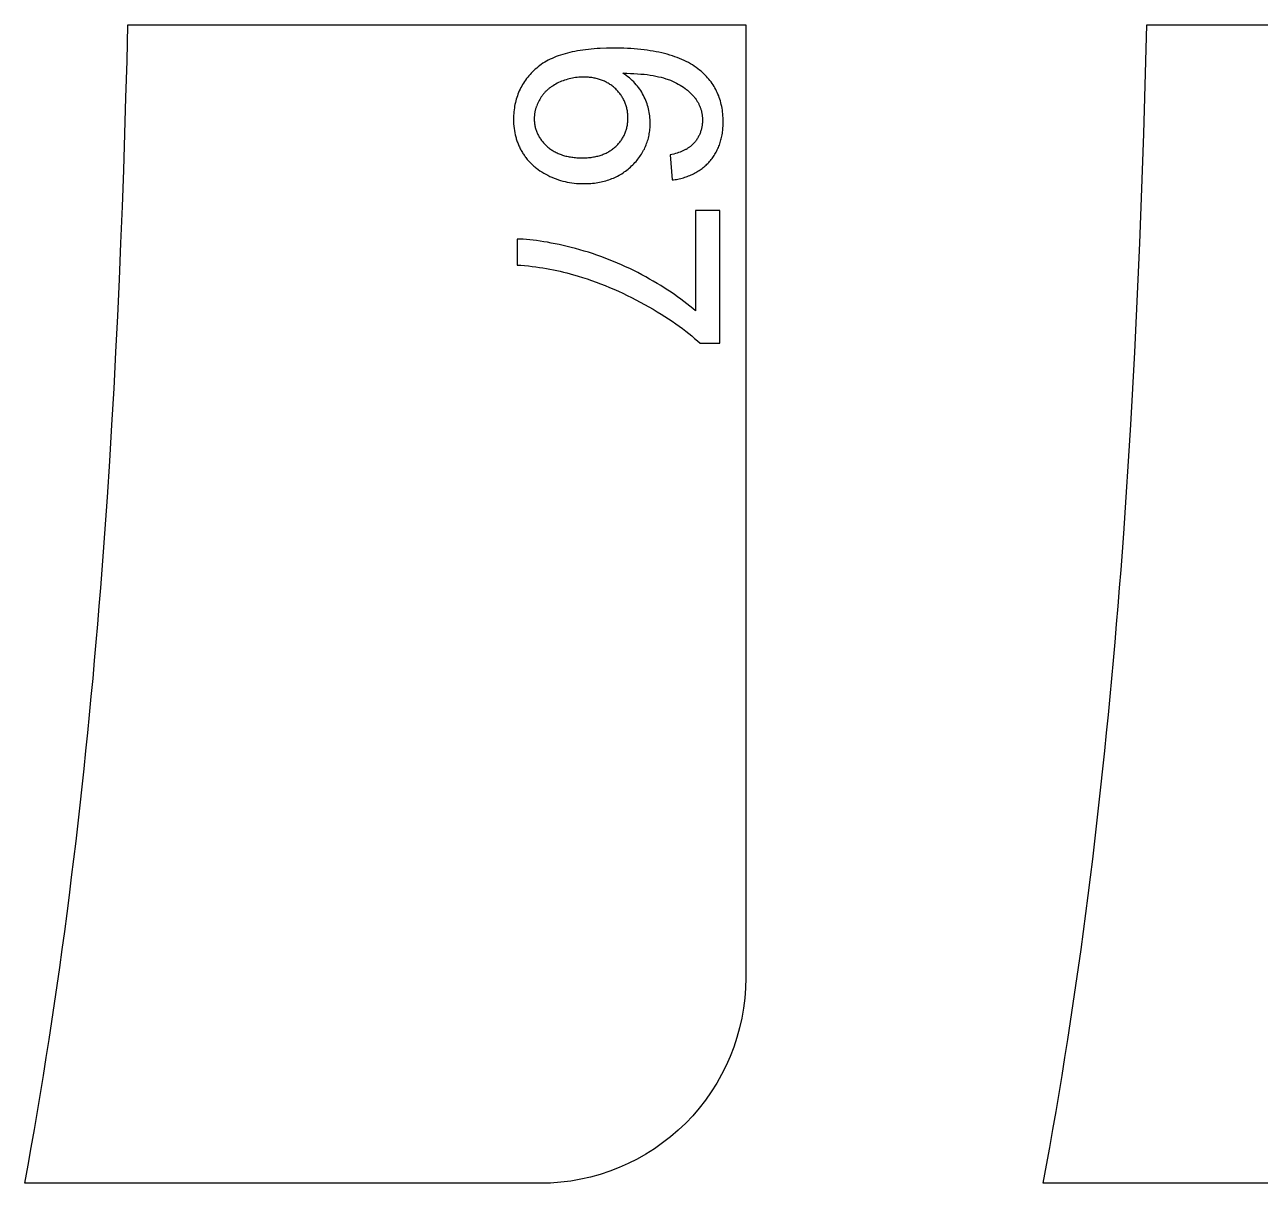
# Model space of a CAD drawing. Extents: x -8894 to -3022, y 6798 to 8329.
# Drawn here: x -6641.9 to -6341.2, y 6798.1 to 7080.1 of the extents above; entities that cross this region are included whole.
import ezdxf

# ---------------------------------------------------------------- set-up
doc = ezdxf.new("R2010")
doc.units = 0
doc.layers.add('LAYER_03', color=7, linetype='CONTINUOUS')
doc.layers.add('STEVILKE', color=7, linetype='CONTINUOUS')

msp = doc.modelspace()

# ---------------------------------------------------------------- linework, layer by layer
at = {"layer": 'LAYER_03'}
msp.add_lwpolyline([(-6516.4, 6798.07), (-6641.91, 6798.07), (-6641.11, 6802.44), (-6640.33, 6806.81), (-6639.56, 6811.18), (-6638.81, 6815.56), (-6638.08, 6819.93), (-6637.36, 6824.31), (-6636.66, 6828.69), (-6635.97, 6833.07), (-6635.3, 6837.45), (-6634.65, 6841.83), (-6634.01, 6846.22), (-6633.39, 6850.6), (-6632.78, 6854.99), (-6632.18, 6859.38), (-6631.6, 6863.77), (-6631.04, 6868.16), (-6630.49, 6872.55), (-6629.95, 6876.94), (-6629.42, 6881.34), (-6628.91, 6885.73), (-6628.42, 6890.13), (-6627.93, 6894.53), (-6627.46, 6898.93), (-6627, 6903.33), (-6626.55, 6907.73), (-6626.12, 6912.13), (-6625.7, 6916.54), (-6625.29, 6920.94), (-6624.89, 6925.35), (-6624.5, 6929.75), (-6624.13, 6934.16), (-6623.76, 6938.57), (-6623.41, 6942.98), (-6623.06, 6947.39), (-6622.73, 6951.8), (-6622.41, 6956.21), (-6621.79, 6965.04), (-6621.22, 6973.87), (-6620.68, 6982.71), (-6620.17, 6991.54), (-6619.7, 7000.39), (-6619.26, 7009.23), (-6618.86, 7018.08), (-6618.48, 7026.92), (-6618.14, 7035.78), (-6617.82, 7044.63), (-6617.53, 7053.49), (-6617.26, 7062.34), (-6617.01, 7071.21), (-6616.79, 7080.07), (-6466.4, 7080.07), (-6466.4, 6848.07, -0.414214)], format="xyb", close=True, dxfattribs=at)
msp.add_lwpolyline([(-6268.44, 6798.07), (-6394.03, 6798.07), (-6393.22, 6802.44), (-6392.43, 6806.81), (-6391.66, 6811.18), (-6390.91, 6815.55), (-6390.17, 6819.93), (-6389.45, 6824.31), (-6388.74, 6828.69), (-6388.05, 6833.06), (-6387.38, 6837.45), (-6386.72, 6841.83), (-6386.07, 6846.21), (-6385.45, 6850.6), (-6384.83, 6854.98), (-6384.24, 6859.37), (-6383.65, 6863.76), (-6383.09, 6868.15), (-6382.53, 6872.54), (-6381.99, 6876.94), (-6381.46, 6881.33), (-6380.95, 6885.73), (-6380.45, 6890.12), (-6379.97, 6894.52), (-6379.49, 6898.92), (-6379.03, 6903.32), (-6378.59, 6907.72), (-6378.15, 6912.13), (-6377.73, 6916.53), (-6377.32, 6920.93), (-6376.92, 6925.34), (-6376.53, 6929.75), (-6376.15, 6934.15), (-6375.79, 6938.56), (-6375.43, 6942.97), (-6375.09, 6947.38), (-6374.76, 6951.8), (-6374.43, 6956.21), (-6373.82, 6965.04), (-6373.24, 6973.87), (-6372.7, 6982.7), (-6372.2, 6991.54), (-6371.73, 7000.38), (-6371.29, 7009.23), (-6370.89, 7018.07), (-6370.52, 7026.92), (-6370.17, 7035.77), (-6369.85, 7044.63), (-6369.56, 7053.48), (-6369.3, 7062.34), (-6369.05, 7071.2), (-6368.83, 7080.07), (-6218.44, 7080.07)], dxfattribs=at)
at = {"layer": 'STEVILKE'}
for p, q in [((-6509.38, 7066.89), (-6509.75, 7066.79)), ((-6509, 7066.98), (-6509.38, 7066.89)), ((-6508.62, 7067.06), (-6509, 7066.98)), ((-6508.24, 7067.13), (-6508.62, 7067.06)), ((-6507.85, 7067.19), (-6508.24, 7067.13)), ((-6507.47, 7067.23), (-6507.85, 7067.19)), ((-6507.08, 7067.27), (-6507.47, 7067.23)), ((-6506.69, 7067.3), (-6507.08, 7067.27)), ((-6506.29, 7067.31), (-6506.69, 7067.3)), ((-6505.9, 7067.32), (-6506.29, 7067.31)), ((-6505.6, 7067.32), (-6505.9, 7067.32)), ((-6505.3, 7067.31), (-6505.6, 7067.32)), ((-6505.01, 7067.29), (-6505.3, 7067.31)), ((-6504.72, 7067.27), (-6505.01, 7067.29)), ((-6504.43, 7067.25), (-6504.72, 7067.27)), ((-6504.15, 7067.22), (-6504.43, 7067.25)), ((-6503.87, 7067.18), (-6504.15, 7067.22)), ((-6503.6, 7067.14), (-6503.87, 7067.18)), ((-6503.32, 7067.09), (-6503.6, 7067.14)), ((-6503.06, 7067.03), (-6503.32, 7067.09)), ((-6502.79, 7066.98), (-6503.06, 7067.03)), ((-6502.53, 7066.91), (-6502.79, 7066.98)), ((-6502.27, 7066.84), (-6502.53, 7066.91)), ((-6502.02, 7066.76), (-6502.27, 7066.84)), ((-6515.05, 7063.87), (-6515.17, 7063.74)), ((-6514.92, 7063.99), (-6515.05, 7063.87)), ((-6514.79, 7064.12), (-6514.92, 7063.99)), ((-6514.65, 7064.24), (-6514.79, 7064.12)), ((-6514.52, 7064.36), (-6514.65, 7064.24)), ((-6514.38, 7064.47), (-6514.52, 7064.36)), ((-6514.24, 7064.59), (-6514.38, 7064.47)), ((-6514.09, 7064.7), (-6514.24, 7064.59)), ((-6513.94, 7064.81), (-6514.09, 7064.7)), ((-6513.79, 7064.92), (-6513.94, 7064.81)), ((-6513.64, 7065.03), (-6513.79, 7064.92)), ((-6513.33, 7065.23), (-6513.64, 7065.03)), ((-6513, 7065.43), (-6513.33, 7065.23)), ((-6512.67, 7065.62), (-6513, 7065.43)), ((-6512.32, 7065.8), (-6512.67, 7065.62)), ((-6511.97, 7065.97), (-6512.32, 7065.8)), ((-6511.6, 7066.13), (-6511.97, 7065.97)), ((-6511.24, 7066.29), (-6511.6, 7066.13)), ((-6510.87, 7066.43), (-6511.24, 7066.29)), ((-6510.5, 7066.56), (-6510.87, 7066.43)), ((-6510.13, 7066.68), (-6510.5, 7066.56)), ((-6509.75, 7066.79), (-6510.13, 7066.68)), ((-6501.77, 7066.68), (-6502.02, 7066.76)), ((-6501.52, 7066.59), (-6501.77, 7066.68)), ((-6501.28, 7066.5), (-6501.52, 7066.59)), ((-6501.04, 7066.4), (-6501.28, 7066.5)), ((-6500.81, 7066.3), (-6501.04, 7066.4)), ((-6500.57, 7066.19), (-6500.81, 7066.3)), ((-6500.35, 7066.07), (-6500.57, 7066.19)), ((-6500.12, 7065.95), (-6500.35, 7066.07)), ((-6499.9, 7065.82), (-6500.12, 7065.95)), ((-6499.68, 7065.69), (-6499.9, 7065.82)), ((-6499.47, 7065.55), (-6499.68, 7065.69)), ((-6499.26, 7065.41), (-6499.47, 7065.55)), ((-6499.05, 7065.26), (-6499.26, 7065.41)), ((-6498.85, 7065.1), (-6499.05, 7065.26)), ((-6498.65, 7064.94), (-6498.85, 7065.1)), ((-6498.46, 7064.77), (-6498.65, 7064.94)), ((-6498.26, 7064.6), (-6498.46, 7064.77)), ((-6498.08, 7064.42), (-6498.26, 7064.6)), ((-6497.89, 7064.24), (-6498.08, 7064.42)), ((-6497.72, 7064.05), (-6497.89, 7064.24)), ((-6497.54, 7063.87), (-6497.72, 7064.05)), ((-6497.38, 7063.68), (-6497.54, 7063.87)), ((-6517.04, 7060.98), (-6517.18, 7060.67)), ((-6516.89, 7061.29), (-6517.04, 7060.98)), ((-6516.73, 7061.6), (-6516.89, 7061.29)), ((-6516.56, 7061.9), (-6516.73, 7061.6)), ((-6516.38, 7062.21), (-6516.56, 7061.9)), ((-6516.28, 7062.36), (-6516.38, 7062.21)), ((-6516.18, 7062.5), (-6516.28, 7062.36)), ((-6516.08, 7062.65), (-6516.18, 7062.5)), ((-6515.98, 7062.79), (-6516.08, 7062.65)), ((-6515.87, 7062.94), (-6515.98, 7062.79)), ((-6515.76, 7063.08), (-6515.87, 7062.94)), ((-6515.65, 7063.21), (-6515.76, 7063.08)), ((-6515.53, 7063.35), (-6515.65, 7063.21)), ((-6515.42, 7063.48), (-6515.53, 7063.35)), ((-6515.3, 7063.61), (-6515.42, 7063.48)), ((-6515.17, 7063.74), (-6515.3, 7063.61)), ((-6497.22, 7063.48), (-6497.38, 7063.68)), ((-6497.06, 7063.29), (-6497.22, 7063.48)), ((-6496.91, 7063.09), (-6497.06, 7063.29)), ((-6496.77, 7062.89), (-6496.91, 7063.09)), ((-6496.64, 7062.69), (-6496.77, 7062.89)), ((-6496.5, 7062.49), (-6496.64, 7062.69)), ((-6496.38, 7062.28), (-6496.5, 7062.49)), ((-6496.26, 7062.07), (-6496.38, 7062.28)), ((-6496.15, 7061.86), (-6496.26, 7062.07)), ((-6496.04, 7061.64), (-6496.15, 7061.86)), ((-6495.94, 7061.43), (-6496.04, 7061.64)), ((-6495.84, 7061.21), (-6495.94, 7061.43)), ((-6495.75, 7060.99), (-6495.84, 7061.21)), ((-6495.67, 7060.76), (-6495.75, 7060.99)), ((-6517.86, 7057.95), (-6517.87, 7057.79)), ((-6517.84, 7058.12), (-6517.86, 7057.95)), ((-6517.82, 7058.28), (-6517.84, 7058.12)), ((-6517.8, 7058.44), (-6517.82, 7058.28)), ((-6517.78, 7058.6), (-6517.8, 7058.44)), ((-6517.75, 7058.77), (-6517.78, 7058.6)), ((-6517.72, 7058.93), (-6517.75, 7058.77)), ((-6517.68, 7059.09), (-6517.72, 7058.93)), ((-6517.65, 7059.25), (-6517.68, 7059.09)), ((-6517.61, 7059.41), (-6517.65, 7059.25)), ((-6517.56, 7059.57), (-6517.61, 7059.41)), ((-6517.52, 7059.73), (-6517.56, 7059.57)), ((-6517.47, 7059.88), (-6517.52, 7059.73)), ((-6517.42, 7060.04), (-6517.47, 7059.88)), ((-6517.36, 7060.2), (-6517.42, 7060.04)), ((-6517.3, 7060.36), (-6517.36, 7060.2)), ((-6517.18, 7060.67), (-6517.3, 7060.36)), ((-6495.59, 7060.54), (-6495.67, 7060.76)), ((-6495.51, 7060.31), (-6495.59, 7060.54)), ((-6495.45, 7060.08), (-6495.51, 7060.31)), ((-6495.39, 7059.84), (-6495.45, 7060.08)), ((-6495.33, 7059.6), (-6495.39, 7059.84)), ((-6495.28, 7059.37), (-6495.33, 7059.6)), ((-6495.24, 7059.12), (-6495.28, 7059.37)), ((-6495.2, 7058.88), (-6495.24, 7059.12)), ((-6495.17, 7058.63), (-6495.2, 7058.88)), ((-6495.14, 7058.39), (-6495.17, 7058.63)), ((-6495.12, 7058.13), (-6495.14, 7058.39)), ((-6495.11, 7057.88), (-6495.12, 7058.13)), ((-6495.1, 7057.62), (-6495.11, 7057.88)), ((-6517.89, 7057.29), (-6517.9, 7057.13)), ((-6517.9, 7057.13), (-6517.89, 7056.89)), ((-6517.88, 7057.62), (-6517.89, 7057.46)), ((-6517.89, 7057.46), (-6517.89, 7057.29)), ((-6517.89, 7056.89), (-6517.88, 7056.65)), ((-6517.87, 7057.79), (-6517.88, 7057.62)), ((-6517.88, 7056.65), (-6517.87, 7056.41)), ((-6517.87, 7056.41), (-6517.85, 7056.17)), ((-6517.85, 7056.17), (-6517.82, 7055.94)), ((-6517.82, 7055.94), (-6517.79, 7055.71)), ((-6517.79, 7055.71), (-6517.75, 7055.48)), ((-6517.75, 7055.48), (-6517.7, 7055.25)), ((-6517.7, 7055.25), (-6517.65, 7055.03)), ((-6517.65, 7055.03), (-6517.59, 7054.81)), ((-6517.59, 7054.81), (-6517.53, 7054.58)), ((-6495.45, 7054.65), (-6495.39, 7054.89)), ((-6495.39, 7054.89), (-6495.33, 7055.12)), ((-6495.33, 7055.12), (-6495.28, 7055.36)), ((-6495.28, 7055.36), (-6495.24, 7055.6)), ((-6495.24, 7055.6), (-6495.2, 7055.84)), ((-6495.2, 7055.84), (-6495.17, 7056.09)), ((-6495.17, 7056.09), (-6495.14, 7056.34)), ((-6495.14, 7056.34), (-6495.12, 7056.59)), ((-6495.12, 7056.59), (-6495.11, 7056.85)), ((-6495.11, 7056.85), (-6495.1, 7057.1)), ((-6495.09, 7057.37), (-6495.1, 7057.62)), ((-6495.1, 7057.1), (-6495.09, 7057.37)), ((-6517.53, 7054.58), (-6517.46, 7054.37)), ((-6517.46, 7054.37), (-6517.38, 7054.15)), ((-6517.38, 7054.15), (-6517.3, 7053.94)), ((-6517.3, 7053.94), (-6517.21, 7053.72)), ((-6517.21, 7053.72), (-6517.11, 7053.51)), ((-6517.11, 7053.51), (-6517.01, 7053.31)), ((-6517.01, 7053.31), (-6516.9, 7053.1)), ((-6516.9, 7053.1), (-6516.79, 7052.9)), ((-6516.79, 7052.9), (-6516.67, 7052.7)), ((-6516.67, 7052.7), (-6516.55, 7052.5)), ((-6516.55, 7052.5), (-6516.41, 7052.3)), ((-6516.41, 7052.3), (-6516.28, 7052.11)), ((-6516.28, 7052.11), (-6516.13, 7051.91)), ((-6516.13, 7051.91), (-6515.98, 7051.72)), ((-6496.91, 7051.69), (-6496.77, 7051.88)), ((-6496.77, 7051.88), (-6496.64, 7052.08)), ((-6496.64, 7052.08), (-6496.5, 7052.28)), ((-6496.5, 7052.28), (-6496.38, 7052.48)), ((-6496.38, 7052.48), (-6496.26, 7052.68)), ((-6496.26, 7052.68), (-6496.15, 7052.89)), ((-6496.15, 7052.89), (-6496.04, 7053.1)), ((-6496.04, 7053.1), (-6495.94, 7053.32)), ((-6495.94, 7053.32), (-6495.84, 7053.53)), ((-6495.84, 7053.53), (-6495.75, 7053.75)), ((-6495.75, 7053.75), (-6495.67, 7053.97)), ((-6495.67, 7053.97), (-6495.59, 7054.2)), ((-6495.59, 7054.2), (-6495.51, 7054.42)), ((-6495.51, 7054.42), (-6495.45, 7054.65)), ((-6515.98, 7051.72), (-6515.83, 7051.53)), ((-6515.83, 7051.53), (-6515.66, 7051.35)), ((-6515.66, 7051.35), (-6515.5, 7051.16)), ((-6515.5, 7051.16), (-6515.32, 7050.98)), ((-6515.32, 7050.98), (-6515.14, 7050.8)), ((-6515.14, 7050.8), (-6514.95, 7050.62)), ((-6514.95, 7050.62), (-6514.76, 7050.45)), ((-6514.76, 7050.45), (-6514.56, 7050.27)), ((-6514.56, 7050.27), (-6514.36, 7050.11)), ((-6514.36, 7050.11), (-6514.15, 7049.95)), ((-6514.15, 7049.95), (-6513.94, 7049.79)), ((-6513.94, 7049.79), (-6513.73, 7049.64)), ((-6513.73, 7049.64), (-6513.51, 7049.5)), ((-6513.51, 7049.5), (-6513.28, 7049.36)), ((-6513.28, 7049.36), (-6513.05, 7049.22)), ((-6513.05, 7049.22), (-6512.82, 7049.1)), ((-6512.82, 7049.1), (-6512.58, 7048.97)), ((-6512.58, 7048.97), (-6512.34, 7048.86)), ((-6512.34, 7048.86), (-6512.09, 7048.74)), ((-6500.62, 7048.73), (-6500.39, 7048.84)), ((-6500.39, 7048.84), (-6500.16, 7048.96)), ((-6500.16, 7048.96), (-6499.93, 7049.08)), ((-6499.93, 7049.08), (-6499.71, 7049.2)), ((-6499.71, 7049.2), (-6499.49, 7049.34)), ((-6499.49, 7049.34), (-6499.27, 7049.47)), ((-6499.27, 7049.47), (-6499.06, 7049.62)), ((-6499.06, 7049.62), (-6498.86, 7049.77)), ((-6498.86, 7049.77), (-6498.66, 7049.92)), ((-6498.66, 7049.92), (-6498.46, 7050.08)), ((-6498.46, 7050.08), (-6498.27, 7050.24)), ((-6498.27, 7050.24), (-6498.08, 7050.41)), ((-6498.08, 7050.41), (-6497.89, 7050.59)), ((-6497.89, 7050.59), (-6497.72, 7050.76)), ((-6497.72, 7050.76), (-6497.54, 7050.94)), ((-6497.54, 7050.94), (-6497.38, 7051.13)), ((-6497.38, 7051.13), (-6497.22, 7051.31)), ((-6497.22, 7051.31), (-6497.06, 7051.5)), ((-6497.06, 7051.5), (-6496.91, 7051.69)), ((-6512.09, 7048.74), (-6511.84, 7048.64)), ((-6511.84, 7048.64), (-6511.59, 7048.54)), ((-6511.59, 7048.54), (-6511.33, 7048.44)), ((-6511.33, 7048.44), (-6511.06, 7048.35)), ((-6511.06, 7048.35), (-6510.79, 7048.27)), ((-6510.79, 7048.27), (-6510.52, 7048.19)), ((-6510.52, 7048.19), (-6510.24, 7048.11)), ((-6510.24, 7048.11), (-6509.96, 7048.04)), ((-6509.96, 7048.04), (-6509.68, 7047.98)), ((-6509.68, 7047.98), (-6509.39, 7047.92)), ((-6509.39, 7047.92), (-6509.09, 7047.87)), ((-6509.09, 7047.87), (-6508.79, 7047.83)), ((-6508.79, 7047.83), (-6508.49, 7047.79)), ((-6508.49, 7047.79), (-6508.18, 7047.75)), ((-6508.18, 7047.75), (-6507.87, 7047.72)), ((-6507.87, 7047.72), (-6507.55, 7047.7)), ((-6507.55, 7047.7), (-6507.23, 7047.68)), ((-6507.23, 7047.68), (-6506.9, 7047.66)), ((-6506.9, 7047.66), (-6506.24, 7047.65)), ((-6506.24, 7047.65), (-6505.6, 7047.66)), ((-6505.6, 7047.66), (-6505.29, 7047.68)), ((-6505.29, 7047.68), (-6504.98, 7047.7)), ((-6504.98, 7047.7), (-6504.67, 7047.72)), ((-6504.67, 7047.72), (-6504.37, 7047.75)), ((-6504.37, 7047.75), (-6504.08, 7047.78)), ((-6504.08, 7047.78), (-6503.79, 7047.82)), ((-6503.79, 7047.82), (-6503.5, 7047.87)), ((-6503.5, 7047.87), (-6503.22, 7047.92)), ((-6503.22, 7047.92), (-6502.94, 7047.98)), ((-6502.94, 7047.98), (-6502.66, 7048.04)), ((-6502.66, 7048.04), (-6502.39, 7048.11)), ((-6502.39, 7048.11), (-6502.13, 7048.18)), ((-6502.13, 7048.18), (-6501.87, 7048.26)), ((-6501.87, 7048.26), (-6501.61, 7048.34)), ((-6501.61, 7048.34), (-6501.36, 7048.43)), ((-6501.36, 7048.43), (-6501.11, 7048.53)), ((-6501.11, 7048.53), (-6500.86, 7048.63)), ((-6500.86, 7048.63), (-6500.62, 7048.73))]:
    msp.add_line(p, q, dxfattribs=at)
for points in [[(-6484.36, 7042.27), (-6484, 7042.32), (-6483.64, 7042.37), (-6483.29, 7042.43), (-6482.94, 7042.5), (-6482.6, 7042.57), (-6482.26, 7042.65), (-6481.93, 7042.74), (-6481.6, 7042.83), (-6481.28, 7042.93), (-6480.96, 7043.03), (-6480.65, 7043.14), (-6480.34, 7043.25), (-6480.04, 7043.37), (-6479.74, 7043.5), (-6479.45, 7043.63), (-6479.16, 7043.77), (-6478.88, 7043.91), (-6478.6, 7044.06), (-6478.33, 7044.22), (-6478.06, 7044.38), (-6477.79, 7044.55), (-6477.54, 7044.72), (-6477.28, 7044.9), (-6477.03, 7045.09), (-6476.79, 7045.28), (-6476.55, 7045.48), (-6476.32, 7045.68), (-6476.09, 7045.89), (-6475.87, 7046.1), (-6475.65, 7046.32), (-6475.43, 7046.55), (-6475.22, 7046.78), (-6475.02, 7047.02), (-6474.82, 7047.26), (-6474.63, 7047.51), (-6474.45, 7047.76), (-6474.27, 7048.01), (-6474.1, 7048.27), (-6473.94, 7048.53), (-6473.78, 7048.8), (-6473.63, 7049.07), (-6473.48, 7049.34), (-6473.34, 7049.62), (-6473.21, 7049.91), (-6473.08, 7050.19), (-6472.96, 7050.49), (-6472.85, 7050.78), (-6472.74, 7051.08), (-6472.64, 7051.39), (-6472.55, 7051.69), (-6472.46, 7052.01), (-6472.38, 7052.32), (-6472.31, 7052.64), (-6472.24, 7052.97), (-6472.18, 7053.3), (-6472.12, 7053.63), (-6472.08, 7053.97), (-6472.03, 7054.31), (-6472, 7054.65), (-6471.97, 7055), (-6471.95, 7055.36), (-6471.93, 7055.72), (-6471.92, 7056.08), (-6471.92, 7056.45), (-6471.92, 7056.94), (-6471.94, 7057.42), (-6471.97, 7057.9), (-6472.01, 7058.37), (-6472.06, 7058.84), (-6472.12, 7059.3), (-6472.19, 7059.75), (-6472.28, 7060.2), (-6472.37, 7060.64), (-6472.48, 7061.07), (-6472.59, 7061.5), (-6472.72, 7061.92), (-6472.86, 7062.34), (-6473.01, 7062.74), (-6473.18, 7063.15), (-6473.35, 7063.54), (-6473.53, 7063.93), (-6473.73, 7064.32), (-6473.94, 7064.69), (-6474.15, 7065.06), (-6474.38, 7065.43), (-6474.62, 7065.79), (-6474.88, 7066.14), (-6475.14, 7066.48), (-6475.41, 7066.82), (-6475.7, 7067.16), (-6475.99, 7067.48), (-6476.3, 7067.8), (-6476.62, 7068.12), (-6476.95, 7068.43), (-6477.29, 7068.73), (-6477.64, 7069.02), (-6478.06, 7069.35), (-6478.5, 7069.67), (-6478.95, 7069.98), (-6479.41, 7070.28), (-6479.89, 7070.56), (-6480.39, 7070.84), (-6480.9, 7071.11), (-6481.43, 7071.36), (-6481.97, 7071.61), (-6482.53, 7071.84), (-6483.1, 7072.07), (-6483.69, 7072.28), (-6484.29, 7072.49), (-6484.91, 7072.68), (-6485.55, 7072.86), (-6486.2, 7073.04), (-6486.86, 7073.2), (-6487.55, 7073.35), (-6488.24, 7073.49), (-6488.96, 7073.62), (-6489.68, 7073.74), (-6490.43, 7073.85), (-6491.18, 7073.95), (-6491.96, 7074.04), (-6492.75, 7074.12), (-6493.55, 7074.18), (-6494.37, 7074.24), (-6495.21, 7074.29), (-6496.06, 7074.33), (-6496.93, 7074.35), (-6497.81, 7074.37), (-6498.71, 7074.37), (-6500.3, 7074.35), (-6501.83, 7074.3), (-6502.58, 7074.25), (-6503.31, 7074.2), (-6504.02, 7074.14), (-6504.73, 7074.07), (-6505.41, 7073.99), (-6506.09, 7073.9), (-6506.75, 7073.8), (-6507.39, 7073.69), (-6508.02, 7073.57), (-6508.64, 7073.45), (-6509.24, 7073.31), (-6509.83, 7073.16), (-6510.41, 7073.01), (-6510.96, 7072.84), (-6511.51, 7072.67), (-6512.04, 7072.48), (-6512.56, 7072.29), (-6513.06, 7072.09), (-6513.55, 7071.87), (-6514.02, 7071.65), (-6514.48, 7071.42), (-6514.93, 7071.18), (-6515.36, 7070.93), (-6515.78, 7070.67), (-6516.18, 7070.4), (-6516.57, 7070.12), (-6516.94, 7069.83), (-6517.12, 7069.68), (-6517.3, 7069.53), (-6517.65, 7069.23), (-6517.98, 7068.92), (-6518.31, 7068.6), (-6518.62, 7068.28), (-6518.92, 7067.95), (-6519.22, 7067.62), (-6519.5, 7067.28), (-6519.77, 7066.94), (-6520.03, 7066.59), (-6520.27, 7066.23), (-6520.51, 7065.87), (-6520.74, 7065.51), (-6520.95, 7065.13), (-6521.16, 7064.76), (-6521.35, 7064.37), (-6521.53, 7063.99), (-6521.7, 7063.59), (-6521.86, 7063.19), (-6522.01, 7062.79), (-6522.15, 7062.38), (-6522.27, 7061.96), (-6522.39, 7061.54), (-6522.49, 7061.11), (-6522.59, 7060.68), (-6522.67, 7060.24), (-6522.74, 7059.8), (-6522.8, 7059.35), (-6522.85, 7058.9), (-6522.89, 7058.44), (-6522.92, 7057.97), (-6522.93, 7057.5), (-6522.94, 7057.02), (-6522.93, 7056.47), (-6522.91, 7055.91), (-6522.86, 7055.37), (-6522.81, 7054.83), (-6522.73, 7054.31), (-6522.64, 7053.78), (-6522.53, 7053.27), (-6522.4, 7052.76), (-6522.33, 7052.51), (-6522.26, 7052.27), (-6522.18, 7052.02), (-6522.1, 7051.77), (-6522.02, 7051.53), (-6521.93, 7051.29), (-6521.83, 7051.05), (-6521.73, 7050.81), (-6521.63, 7050.58), (-6521.52, 7050.34), (-6521.41, 7050.11), (-6521.3, 7049.88), (-6521.18, 7049.65), (-6521.05, 7049.43), (-6520.93, 7049.2), (-6520.79, 7048.98), (-6520.66, 7048.76), (-6520.52, 7048.54), (-6520.37, 7048.33), (-6520.23, 7048.12), (-6520.08, 7047.91), (-6519.92, 7047.71), (-6519.76, 7047.5), (-6519.6, 7047.3), (-6519.44, 7047.11), (-6519.27, 7046.91), (-6519.09, 7046.72), (-6518.92, 7046.54), (-6518.74, 7046.35), (-6518.55, 7046.17), (-6518.36, 7045.99), (-6518.17, 7045.82), (-6517.98, 7045.64), (-6517.78, 7045.47), (-6517.58, 7045.31), (-6517.37, 7045.14), (-6516.95, 7044.82), (-6516.51, 7044.52), (-6516.06, 7044.22), (-6515.59, 7043.94), (-6515.1, 7043.67), (-6514.61, 7043.41), (-6514.1, 7043.16), (-6513.59, 7042.93), (-6513.07, 7042.72), (-6512.55, 7042.52), (-6512.02, 7042.34), (-6511.48, 7042.17), (-6510.95, 7042.02), (-6510.4, 7041.89), (-6509.85, 7041.77), (-6509.3, 7041.67), (-6508.74, 7041.58), (-6508.17, 7041.51), (-6507.61, 7041.45), (-6507.03, 7041.41), (-6506.45, 7041.39), (-6505.86, 7041.38), (-6505.42, 7041.38), (-6504.98, 7041.4), (-6504.55, 7041.42), (-6504.12, 7041.45), (-6503.69, 7041.49), (-6503.27, 7041.53), (-6502.86, 7041.59), (-6502.45, 7041.65), (-6502.05, 7041.72), (-6501.65, 7041.8), (-6501.26, 7041.89), (-6500.87, 7041.99), (-6500.49, 7042.09), (-6500.11, 7042.21), (-6499.74, 7042.33), (-6499.37, 7042.46), (-6499.01, 7042.6), (-6498.65, 7042.74), (-6498.3, 7042.9), (-6497.95, 7043.06), (-6497.61, 7043.24), (-6497.27, 7043.42), (-6496.94, 7043.61), (-6496.61, 7043.81), (-6496.29, 7044.01), (-6495.98, 7044.23), (-6495.67, 7044.45), (-6495.36, 7044.68), (-6495.06, 7044.92), (-6494.77, 7045.17), (-6494.48, 7045.43), (-6494.19, 7045.69), (-6493.91, 7045.96), (-6493.64, 7046.24), (-6493.38, 7046.52), (-6493.13, 7046.8), (-6492.89, 7047.08), (-6492.66, 7047.37), (-6492.43, 7047.67), (-6492.22, 7047.96), (-6492.01, 7048.26), (-6491.81, 7048.56), (-6491.62, 7048.87), (-6491.44, 7049.18), (-6491.27, 7049.5), (-6491.1, 7049.81), (-6490.95, 7050.13), (-6490.8, 7050.46), (-6490.67, 7050.79), (-6490.54, 7051.12), (-6490.42, 7051.45), (-6490.31, 7051.79), (-6490.21, 7052.14), (-6490.12, 7052.48), (-6490.03, 7052.83), (-6489.96, 7053.19), (-6489.89, 7053.54), (-6489.83, 7053.9), (-6489.79, 7054.27), (-6489.75, 7054.63), (-6489.71, 7055), (-6489.69, 7055.38), (-6489.68, 7055.76), (-6489.68, 7056.14), (-6489.68, 7056.58), (-6489.7, 7057.01), (-6489.73, 7057.44), (-6489.78, 7057.87), (-6489.84, 7058.3), (-6489.91, 7058.73), (-6489.99, 7059.15), (-6490.08, 7059.57), (-6490.19, 7059.99), (-6490.31, 7060.41), (-6490.45, 7060.82), (-6490.6, 7061.23), (-6490.76, 7061.64), (-6490.93, 7062.05), (-6491.11, 7062.45), (-6491.31, 7062.85), (-6491.52, 7063.25), (-6491.75, 7063.64), (-6491.99, 7064.02), (-6492.24, 7064.39), (-6492.5, 7064.76), (-6492.78, 7065.12), (-6493.08, 7065.47), (-6493.38, 7065.81), (-6493.7, 7066.14), (-6494.04, 7066.47), (-6494.38, 7066.79), (-6494.74, 7067.1), (-6495.12, 7067.41), (-6495.51, 7067.7), (-6495.91, 7067.99), (-6496.32, 7068.27), (-6495.4, 7068.26), (-6494.5, 7068.23), (-6493.63, 7068.19), (-6492.79, 7068.14), (-6491.97, 7068.07), (-6491.18, 7068), (-6490.42, 7067.91), (-6489.68, 7067.8), (-6488.98, 7067.69), (-6488.29, 7067.56), (-6487.64, 7067.42), (-6487.01, 7067.27), (-6486.41, 7067.1), (-6485.84, 7066.93), (-6485.56, 7066.83), (-6485.29, 7066.74), (-6485.02, 7066.64), (-6484.77, 7066.53), (-6484.27, 7066.32), (-6483.78, 7066.1), (-6483.31, 7065.86), (-6482.86, 7065.62), (-6482.42, 7065.37), (-6482, 7065.11), (-6481.59, 7064.84), (-6481.2, 7064.56), (-6481.01, 7064.41), (-6480.82, 7064.27), (-6480.64, 7064.12), (-6480.46, 7063.97), (-6480.28, 7063.81), (-6480.11, 7063.66), (-6479.94, 7063.5), (-6479.78, 7063.34), (-6479.62, 7063.18), (-6479.46, 7063.01), (-6479.31, 7062.84), (-6479.16, 7062.67), (-6479.01, 7062.5), (-6478.87, 7062.32), (-6478.73, 7062.15), (-6478.5, 7061.83), (-6478.4, 7061.69), (-6478.31, 7061.55), (-6478.21, 7061.4), (-6478.13, 7061.26), (-6478.04, 7061.11), (-6477.96, 7060.96), (-6477.88, 7060.81), (-6477.81, 7060.66), (-6477.74, 7060.51), (-6477.67, 7060.36), (-6477.6, 7060.2), (-6477.54, 7060.05), (-6477.48, 7059.89), (-6477.42, 7059.73), (-6477.37, 7059.57), (-6477.32, 7059.41), (-6477.28, 7059.25), (-6477.23, 7059.08), (-6477.19, 7058.92), (-6477.16, 7058.75), (-6477.12, 7058.58), (-6477.09, 7058.41), (-6477.06, 7058.24), (-6477.04, 7058.07), (-6477.02, 7057.89), (-6477, 7057.72), (-6476.99, 7057.54), (-6476.98, 7057.36), (-6476.97, 7057.18), (-6476.96, 7057), (-6476.96, 7056.82), (-6476.96, 7056.59), (-6476.97, 7056.37), (-6476.99, 7056.15), (-6477, 7055.93), (-6477.03, 7055.71), (-6477.05, 7055.49), (-6477.09, 7055.28), (-6477.13, 7055.07), (-6477.17, 7054.86), (-6477.22, 7054.65), (-6477.27, 7054.45), (-6477.33, 7054.25), (-6477.4, 7054.05), (-6477.46, 7053.85), (-6477.54, 7053.66), (-6477.62, 7053.46), (-6477.7, 7053.27), (-6477.79, 7053.08), (-6477.89, 7052.9), (-6477.99, 7052.71), (-6478.09, 7052.53), (-6478.2, 7052.35), (-6478.32, 7052.18), (-6478.44, 7052), (-6478.56, 7051.83), (-6478.69, 7051.66), (-6478.83, 7051.49), (-6478.97, 7051.33), (-6479.12, 7051.16), (-6479.27, 7051), (-6479.43, 7050.84), (-6479.59, 7050.69), (-6479.69, 7050.59), (-6479.8, 7050.5), (-6479.91, 7050.41), (-6480.03, 7050.32), (-6480.15, 7050.23), (-6480.27, 7050.15), (-6480.4, 7050.06), (-6480.53, 7049.98), (-6480.66, 7049.9), (-6480.8, 7049.81), (-6480.94, 7049.73), (-6481.09, 7049.66), (-6481.4, 7049.5), (-6481.72, 7049.36), (-6482.05, 7049.21), (-6482.4, 7049.08), (-6482.77, 7048.95), (-6483.15, 7048.82), (-6483.55, 7048.7), (-6483.96, 7048.58), (-6484.39, 7048.47), (-6484.84, 7048.37)], [(-6477.54, 7002.53), (-6472.77, 7002.53), (-6472.77, 7034.87), (-6478.67, 7034.87), (-6478.67, 7010.4), (-6479.34, 7010.98), (-6480.03, 7011.56), (-6480.75, 7012.13), (-6481.48, 7012.7), (-6482.23, 7013.27), (-6483, 7013.83), (-6483.79, 7014.38), (-6484.59, 7014.94), (-6485.42, 7015.48), (-6486.26, 7016.03), (-6487.13, 7016.57), (-6488.01, 7017.11), (-6488.92, 7017.64), (-6489.84, 7018.17), (-6490.78, 7018.69), (-6491.74, 7019.21), (-6492.71, 7019.72), (-6493.69, 7020.21), (-6494.67, 7020.69), (-6495.65, 7021.16), (-6496.64, 7021.61), (-6497.64, 7022.04), (-6498.64, 7022.46), (-6499.64, 7022.87), (-6500.65, 7023.26), (-6501.66, 7023.63), (-6502.68, 7023.99), (-6503.7, 7024.34), (-6504.73, 7024.67), (-6505.76, 7024.98), (-6506.8, 7025.28), (-6507.84, 7025.57), (-6508.88, 7025.83), (-6509.89, 7026.09), (-6510.89, 7026.32), (-6511.86, 7026.54), (-6512.82, 7026.74), (-6513.76, 7026.93), (-6514.68, 7027.1), (-6515.58, 7027.25), (-6516.46, 7027.39), (-6517.32, 7027.51), (-6518.16, 7027.61), (-6518.99, 7027.7), (-6519.79, 7027.77), (-6520.58, 7027.83), (-6521.34, 7027.86), (-6522.09, 7027.88), (-6522.09, 7021.58), (-6521.16, 7021.51), (-6520.24, 7021.43), (-6519.33, 7021.34), (-6518.43, 7021.24), (-6517.54, 7021.13), (-6516.66, 7021.01), (-6515.79, 7020.88), (-6514.92, 7020.73), (-6514.07, 7020.58), (-6513.22, 7020.42), (-6512.39, 7020.25), (-6511.56, 7020.06), (-6510.75, 7019.87), (-6509.94, 7019.67), (-6509.14, 7019.45), (-6507.24, 7018.9), (-6506.14, 7018.55), (-6505.03, 7018.19), (-6503.93, 7017.82), (-6502.84, 7017.42), (-6501.75, 7017.01), (-6500.66, 7016.58), (-6499.58, 7016.14), (-6498.5, 7015.68), (-6497.42, 7015.2), (-6496.35, 7014.7), (-6495.28, 7014.19), (-6494.21, 7013.67), (-6493.15, 7013.12), (-6492.09, 7012.56), (-6491.04, 7011.98), (-6490, 7011.4), (-6488.99, 7010.81), (-6488, 7010.22), (-6487.04, 7009.64), (-6486.1, 7009.05), (-6485.19, 7008.46), (-6484.31, 7007.87), (-6483.46, 7007.28), (-6482.62, 7006.68), (-6481.82, 7006.09), (-6481.04, 7005.5), (-6480.29, 7004.91), (-6479.56, 7004.31), (-6478.86, 7003.72), (-6478.19, 7003.12)]]:
    msp.add_lwpolyline(points, close=True, dxfattribs=at)

doc.saveas('drawing.dxf')
